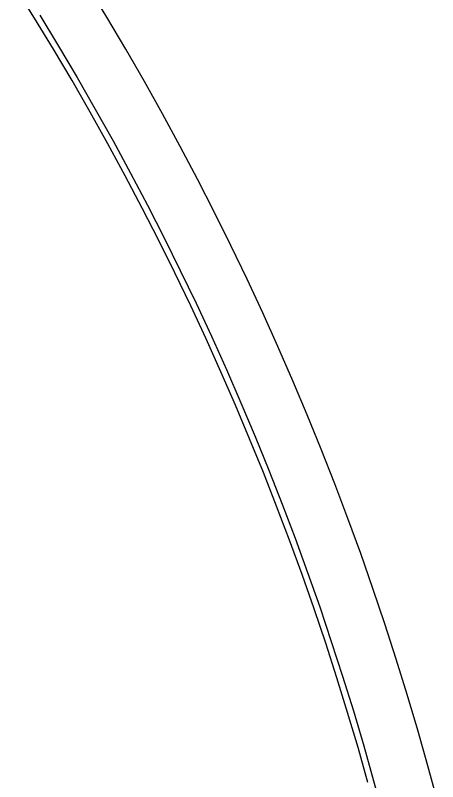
# Model space of a CAD drawing. Extents: x -16 to 132, y -40 to 113.
# Drawn here: x 118.52 to 129.19, y 56.82 to 76.19 of the extents above; entities that cross this region are included whole.
import ezdxf

# ---------------------------------------------------------------- set-up
doc = ezdxf.new("R2010")
doc.units = 0

msp = doc.modelspace()

# ---------------------------------------------------------------- linework, layer by layer
for p, q in [((120.837, 76.1425), (120.349, 76.9447)), ((119.008, 76.1185), (118.521, 76.8983)), ((119.136, 76.1972), (119.614, 75.4099)), ((121.314, 75.3343), (120.837, 76.1425)), ((119.486, 75.3327), (119.008, 76.1185)), ((119.614, 75.4099), (120.083, 74.6167)), ((119.954, 74.5412), (119.486, 75.3327)), ((121.782, 74.5203), (121.314, 75.3343)), ((120.083, 74.6167), (120.542, 73.8179)), ((120.412, 73.744), (119.954, 74.5412)), ((122.24, 73.7007), (121.782, 74.5203)), ((120.542, 73.8179), (120.991, 73.0135)), ((120.86, 72.9412), (120.412, 73.744)), ((122.687, 72.8754), (122.24, 73.7007)), ((121.298, 72.133), (120.86, 72.9412)), ((120.991, 73.0135), (121.431, 72.2037)), ((123.125, 72.0448), (122.687, 72.8754)), ((121.727, 71.3195), (121.298, 72.133)), ((121.431, 72.2037), (121.86, 71.3885)), ((123.552, 71.2089), (123.125, 72.0448)), ((122.145, 70.5007), (121.727, 71.3195)), ((121.86, 71.3885), (122.279, 70.5682)), ((123.969, 70.3677), (123.552, 71.2089)), ((122.279, 70.5682), (122.688, 69.7427)), ((122.554, 69.6769), (122.145, 70.5007)), ((124.376, 69.5216), (123.969, 70.3677)), ((122.952, 68.8482), (122.554, 69.6769)), ((122.688, 69.7427), (123.087, 68.9123)), ((124.772, 68.6705), (124.376, 69.5216)), ((123.34, 68.0146), (122.952, 68.8482)), ((123.087, 68.9123), (123.476, 68.077)), ((125.157, 67.8146), (124.772, 68.6705)), ((123.718, 67.1763), (123.34, 68.0146)), ((123.476, 68.077), (123.855, 67.2371)), ((125.533, 66.954), (125.157, 67.8146)), ((123.855, 67.2371), (124.223, 66.3925)), ((124.085, 66.3335), (123.718, 67.1763)), ((125.897, 66.0889), (125.533, 66.954)), ((124.442, 65.4861), (124.085, 66.3335)), ((124.223, 66.3925), (124.581, 65.5435)), ((126.251, 65.2194), (125.897, 66.0889)), ((124.789, 64.6345), (124.442, 65.4861)), ((124.581, 65.5435), (124.928, 64.6902)), ((126.594, 64.3456), (126.251, 65.2194)), ((125.125, 63.7787), (124.789, 64.6345)), ((124.928, 64.6902), (125.265, 63.8327)), ((126.927, 63.4676), (126.594, 64.3456)), ((125.451, 62.9189), (125.125, 63.7787)), ((125.265, 63.8327), (125.591, 62.9711)), ((127.249, 62.5857), (126.927, 63.4676)), ((125.591, 62.9711), (125.907, 62.1056)), ((125.766, 62.0551), (125.451, 62.9189)), ((127.559, 61.6998), (127.249, 62.5857)), ((126.07, 61.1875), (125.766, 62.0551)), ((125.907, 62.1056), (126.212, 61.2363)), ((127.859, 60.8102), (127.559, 61.6998)), ((126.212, 61.2363), (126.506, 60.3633)), ((126.364, 60.3162), (126.07, 61.1875)), ((128.148, 59.9171), (127.859, 60.8102)), ((126.647, 59.4414), (126.364, 60.3162)), ((126.506, 60.3633), (126.79, 59.4867)), ((128.426, 59.0204), (128.148, 59.9171)), ((126.79, 59.4867), (127.063, 58.6067)), ((126.919, 58.5632), (126.647, 59.4414)), ((128.693, 58.1203), (128.426, 59.0204)), ((127.181, 57.6817), (126.919, 58.5632)), ((127.063, 58.6067), (127.325, 57.7235)), ((128.949, 57.2171), (128.693, 58.1203)), ((127.431, 56.797), (127.181, 57.6817)), ((127.325, 57.7235), (127.576, 56.8371)), ((129.194, 56.3108), (128.949, 57.2171)), ((127.576, 56.8371), (127.816, 55.9476))]:
    msp.add_line(p, q)

doc.saveas('drawing.dxf')
